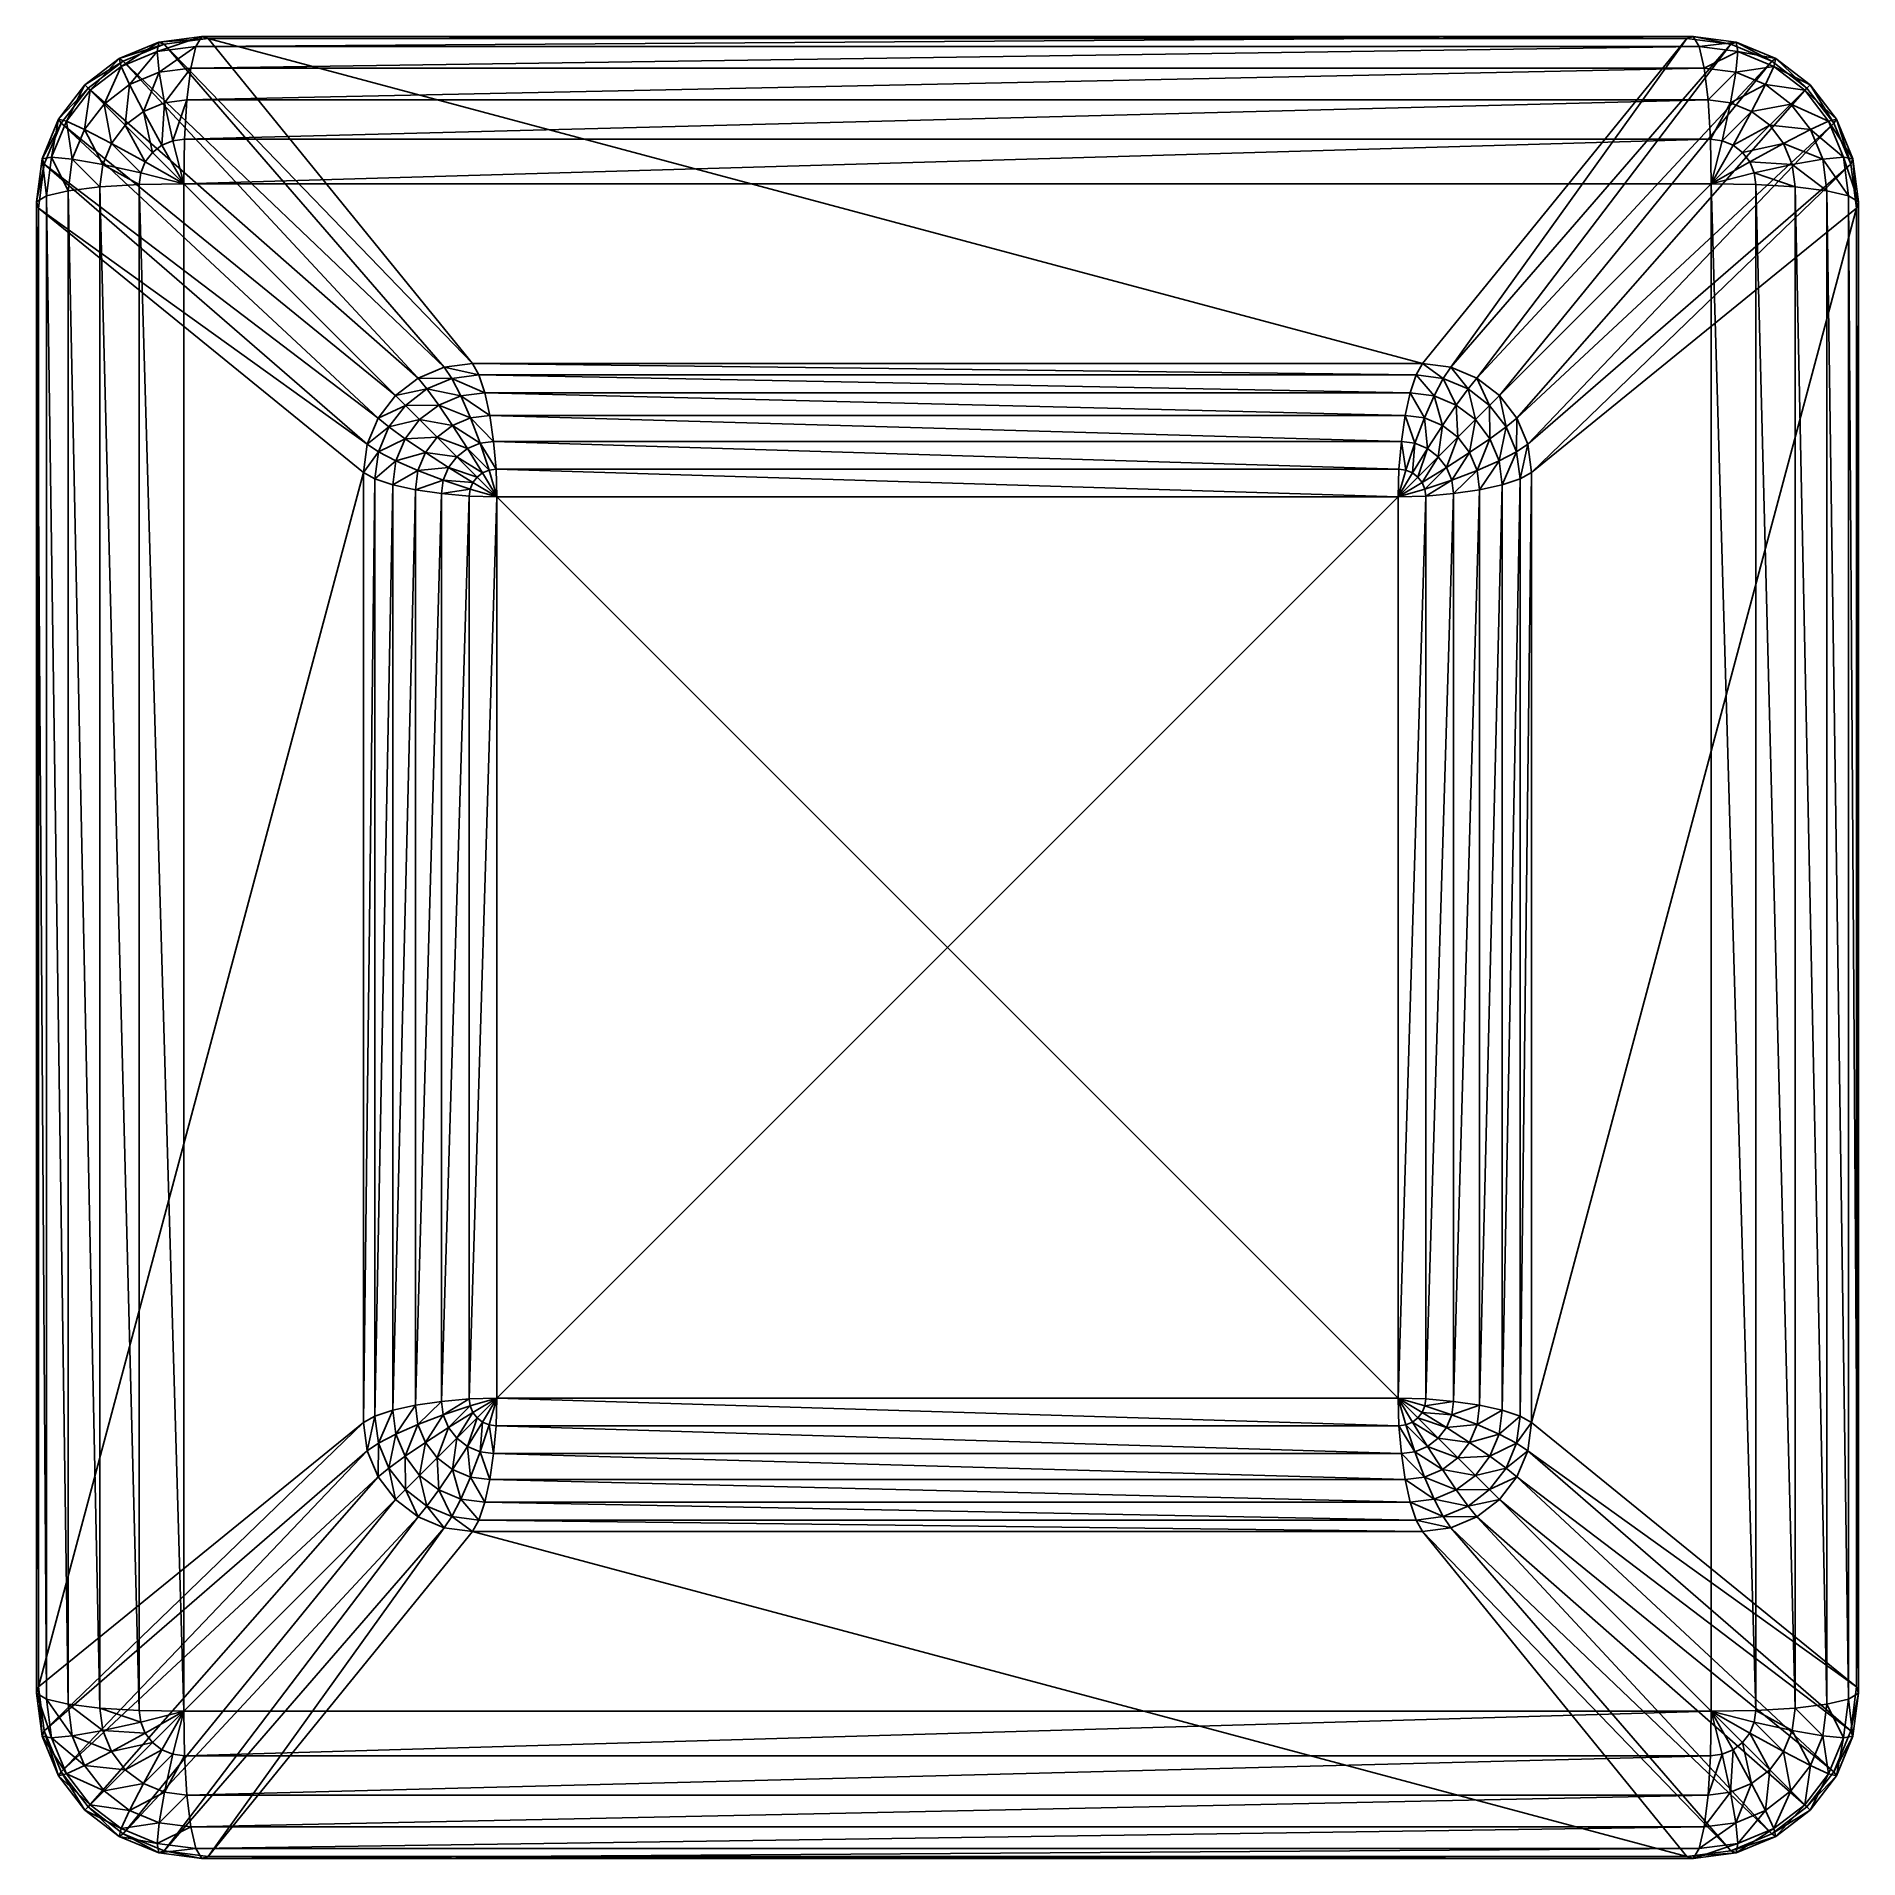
# Model space of a CAD drawing. Extents: x -0.73 to 0.73, y -0.73 to 0.73.
import ezdxf

# ---------------------------------------------------------------- set-up
doc = ezdxf.new("R2010")
doc.units = 0
doc.layers.add('ChafCaja01', color=81, linetype='CONTINUOUS')

msp = doc.modelspace()

# ---------------------------------------------------------------- meshes
at = {"layer": 'ChafCaja01', "color": 81}
mesh = msp.add_polyface(dxfattribs=at)
corners = [(-0.590548, 0.726083, 0.14), (-0.595582, 0.727616, 0.103765), (-0.629755, 0.723117, 0.103765), (-0.625627, 0.721465, 0.14), (-0.661599, 0.709927, 0.103765), (-0.658316, 0.707925, 0.14), (-0.688944, 0.688944, 0.103765), (-0.686386, 0.686386, 0.14), (-0.709927, 0.661599, 0.103765), (-0.707925, 0.658316, 0.14), (-0.723117, 0.629755, 0.103765), (-0.600274, 0.719584, 0.07), (-0.631154, 0.715519, 0.07), (-0.659929, 0.7036, 0.07), (-0.684639, 0.684639, 0.07), (-0.7036, 0.659929, 0.07), (-0.715519, 0.631154, 0.07), (-0.604303, 0.702373, 0.041005), (-0.629685, 0.699031, 0.041005), (-0.653338, 0.689234, 0.041005), (-0.673649, 0.673649, 0.041005), (-0.689234, 0.653338, 0.041005), (-0.699031, 0.629685, 0.041005), (-0.607394, 0.677095, 0.018756), (-0.625434, 0.67472, 0.018756), (-0.642244, 0.667757, 0.018756), (-0.65668, 0.65668, 0.018756), (-0.667757, 0.642244, 0.018756), (-0.609337, 0.645532, 0.00477), (-0.618705, 0.644299, 0.00477), (-0.627435, 0.640683, 0.00477), (-0.634931, 0.634931, 0.00477), (-0.640683, 0.627435, 0.00477)]
mesh.append_faces([[corners[k] for k in face] for face in [(0, 2, 3), (3, 4, 5), (5, 6, 7), (7, 8, 9), (1, 12, 2), (2, 13, 4), (4, 14, 6), (6, 15, 8), (8, 16, 10), (11, 18, 12), (12, 19, 13), (13, 20, 14), (14, 21, 15), (17, 24, 18), (18, 25, 19), (19, 26, 20), (20, 27, 21), (23, 29, 24), (24, 30, 25), (25, 31, 26), (26, 32, 27)]], dxfattribs={"vtx0": -1})
mesh.append_faces([[corners[k] for k in face] for face in [(0, 1, 2), (3, 2, 4), (5, 4, 6), (7, 6, 8), (9, 8, 10), (1, 11, 12), (2, 12, 13), (4, 13, 14), (6, 14, 15), (8, 15, 16), (11, 17, 18), (12, 18, 19), (13, 19, 20), (14, 20, 21), (15, 21, 22), (17, 23, 24), (18, 24, 25), (19, 25, 26), (20, 26, 27), (23, 28, 29), (24, 29, 30), (25, 30, 31)]], dxfattribs={"vtx2": -1})
mesh = msp.add_polyface(dxfattribs=at)
corners = [(-0.362506, 0.404105, 1.781244), (-0.365598, 0.424929, 1.758995), (-0.380954, 0.422907, 1.758995), (-0.373273, 0.402688, 1.781244), (-0.395263, 0.41698, 1.758995), (-0.383306, 0.398532, 1.781244), (-0.407551, 0.407551, 1.758995), (0.362506, 0.404105, 1.781244), (-0.369626, 0.443093, 1.73), (-0.388641, 0.44059, 1.73), (-0.40636, 0.43325, 1.73), (-0.421575, 0.421575, 1.73), (-0.43325, 0.40636, 1.73), (-0.41698, 0.395263, 1.758995), (0.365598, 0.424929, 1.758995), (-0.374318, 0.457299, 1.696235), (-0.395795, 0.454472, 1.696235), (-0.415809, 0.446182, 1.696235), (-0.432995, 0.432995, 1.696235), (-0.446182, 0.415809, 1.696235), (-0.454472, 0.395795, 1.696235), (0.369626, 0.443093, 1.73), (-0.379352, 0.466417, 1.66), (-0.401886, 0.46345, 1.66), (-0.422885, 0.454752, 1.66), (-0.440916, 0.440916, 1.66), (-0.454752, 0.422885, 1.66), (-0.46345, 0.401886, 1.66), (0.374318, 0.457299, 1.696235), (0.379352, 0.466417, 1.66), (-0.590548, 0.726083, 0.14), (0.590548, 0.726083, 0.14), (-0.595582, 0.727616, 0.103765), (0.595582, 0.727616, 0.103765), (-0.600274, 0.719584, 0.07), (0.600274, 0.719584, 0.07), (-0.604303, 0.702373, 0.041005), (0.604303, 0.702373, 0.041005), (-0.607394, 0.677095, 0.018756), (0.607394, 0.677095, 0.018756), (-0.609337, 0.645532, 0.00477), (0.609337, 0.645532, 0.00477), (-0.61, 0.61)]
mesh.append_faces([[corners[k] for k in face] for face in [(0, 2, 3), (3, 4, 5), (7, 1, 0), (1, 9, 2), (2, 10, 4), (4, 11, 6), (6, 12, 13), (14, 8, 1), (8, 16, 9), (9, 17, 10), (10, 18, 11), (11, 19, 12), (21, 15, 8), (15, 23, 16), (16, 24, 17), (17, 25, 18), (18, 26, 19), (19, 27, 20), (28, 22, 15), (29, 30, 22), (31, 32, 30), (33, 34, 32), (35, 36, 34), (37, 38, 36), (39, 40, 38), (41, 42, 40)]], dxfattribs={"vtx0": -1})
mesh.append_faces([[corners[k] for k in face] for face in [(0, 1, 2), (3, 2, 4), (5, 4, 6), (1, 8, 9), (2, 9, 10), (4, 10, 11), (6, 11, 12), (8, 15, 16), (9, 16, 17), (10, 17, 18), (11, 18, 19), (12, 19, 20), (15, 22, 23), (16, 23, 24), (17, 24, 25), (18, 25, 26), (19, 26, 27)]], dxfattribs={"vtx2": -1})
mesh = msp.add_polyface(dxfattribs=at)
corners = [(0.374318, 0.457299, 1.696235), (0.379352, 0.466417, 1.66), (-0.379352, 0.466417, 1.66), (0.466417, 0.379352, 1.66), (0.726083, 0.590548, 0.14), (0.721465, 0.625627, 0.14), (0.46345, 0.401886, 1.66), (0.707925, 0.658316, 0.14), (0.454752, 0.422885, 1.66), (0.686386, 0.686386, 0.14), (0.440916, 0.440916, 1.66), (0.658316, 0.707925, 0.14), (0.422885, 0.454752, 1.66), (0.625627, 0.721465, 0.14), (0.401886, 0.46345, 1.66), (0.590548, 0.726083, 0.14), (-0.590548, 0.726083, 0.14), (0.629755, 0.723117, 0.103765), (0.595582, 0.727616, 0.103765), (-0.595582, 0.727616, 0.103765), (0.631154, 0.715519, 0.07), (0.600274, 0.719584, 0.07), (-0.600274, 0.719584, 0.07), (0.659929, 0.7036, 0.07), (0.629685, 0.699031, 0.041005), (0.604303, 0.702373, 0.041005), (-0.604303, 0.702373, 0.041005), (0.653338, 0.689234, 0.041005), (0.642244, 0.667757, 0.018756), (0.625434, 0.67472, 0.018756), (0.607394, 0.677095, 0.018756), (-0.607394, 0.677095, 0.018756), (0.65668, 0.65668, 0.018756), (0.634931, 0.634931, 0.00477), (0.627435, 0.640683, 0.00477), (0.618705, 0.644299, 0.00477), (0.609337, 0.645532, 0.00477), (-0.609337, 0.645532, 0.00477), (0.645532, 0.609337, 0.00477), (0.61, 0.61), (0.644299, 0.618705, 0.00477), (0.640683, 0.627435, 0.00477), (-0.61, 0.61)]
mesh.append_faces([[corners[k] for k in face] for face in [(3, 5, 6), (6, 7, 8), (8, 9, 10), (10, 11, 12), (12, 13, 14), (14, 15, 1), (11, 17, 13), (13, 18, 15), (17, 21, 18), (23, 24, 20), (20, 25, 21), (27, 29, 24), (24, 30, 25), (28, 35, 29), (29, 36, 30), (38, 39, 40), (40, 39, 41), (41, 39, 33), (33, 39, 34), (34, 39, 35), (35, 39, 36)]], dxfattribs={"vtx0": -1})
mesh.append_faces([[corners[k] for k in face] for face in [(0, 1, 2), (3, 4, 5), (6, 5, 7), (8, 7, 9), (10, 9, 11), (12, 11, 13), (14, 13, 15), (1, 15, 16), (13, 17, 18), (15, 18, 19), (17, 20, 21), (18, 21, 22), (20, 24, 25), (21, 25, 26), (27, 28, 29), (24, 29, 30), (25, 30, 31), (32, 33, 34), (28, 34, 35), (29, 35, 36), (30, 36, 37), (36, 39, 42)]], dxfattribs={"vtx2": -1})
mesh = msp.add_polyface(dxfattribs=at)
corners = [(-0.379352, 0.466417, 1.66), (-0.590548, 0.726083, 0.14), (-0.625627, 0.721465, 0.14), (-0.401886, 0.46345, 1.66), (-0.658316, 0.707925, 0.14), (-0.422885, 0.454752, 1.66), (-0.686386, 0.686386, 0.14), (-0.440916, 0.440916, 1.66), (-0.707925, 0.658316, 0.14), (-0.454752, 0.422885, 1.66), (-0.721465, 0.625627, 0.14), (-0.46345, 0.401886, 1.66), (-0.726083, 0.590548, 0.14), (-0.466417, 0.379352, 1.66), (-0.726083, -0.590548, 0.14), (-0.723117, 0.629755, 0.103765), (-0.727616, 0.595582, 0.103765), (-0.727616, -0.595582, 0.103765), (-0.715519, 0.631154, 0.07), (-0.719584, 0.600274, 0.07), (-0.719584, -0.600274, 0.07), (-0.7036, 0.659929, 0.07), (-0.699031, 0.629685, 0.041005), (-0.702373, 0.604303, 0.041005), (-0.702373, -0.604303, 0.041005), (-0.689234, 0.653338, 0.041005), (-0.667757, 0.642244, 0.018756), (-0.67472, 0.625434, 0.018756), (-0.677095, 0.607394, 0.018756), (-0.677095, -0.607394, 0.018756), (-0.65668, 0.65668, 0.018756), (-0.634931, 0.634931, 0.00477), (-0.640683, 0.627435, 0.00477), (-0.644299, 0.618705, 0.00477), (-0.645532, 0.609337, 0.00477), (-0.645532, -0.609337, 0.00477), (-0.609337, 0.645532, 0.00477), (-0.61, 0.61), (-0.618705, 0.644299, 0.00477), (-0.627435, 0.640683, 0.00477), (-0.61, -0.61)]
mesh.append_faces([[corners[k] for k in face] for face in [(0, 2, 3), (3, 4, 5), (5, 6, 7), (7, 8, 9), (9, 10, 11), (11, 12, 13), (8, 15, 10), (10, 16, 12), (15, 19, 16), (21, 22, 18), (18, 23, 19), (25, 27, 22), (22, 28, 23), (26, 33, 27), (27, 34, 28), (36, 37, 38), (38, 37, 39), (39, 37, 31), (31, 37, 32), (32, 37, 33), (33, 37, 34)]], dxfattribs={"vtx0": -1})
mesh.append_faces([[corners[k] for k in face] for face in [(0, 1, 2), (3, 2, 4), (5, 4, 6), (7, 6, 8), (9, 8, 10), (11, 10, 12), (13, 12, 14), (10, 15, 16), (12, 16, 17), (15, 18, 19), (16, 19, 20), (18, 22, 23), (19, 23, 24), (25, 26, 27), (22, 27, 28), (23, 28, 29), (30, 31, 32), (26, 32, 33), (27, 33, 34), (28, 34, 35), (34, 37, 40)]], dxfattribs={"vtx2": -1})
mesh = msp.add_polyface(dxfattribs=at)
corners = [(0.726083, 0.590548, 0.14), (0.727616, 0.595582, 0.103765), (0.723117, 0.629755, 0.103765), (0.721465, 0.625627, 0.14), (0.709927, 0.661599, 0.103765), (0.707925, 0.658316, 0.14), (0.688944, 0.688944, 0.103765), (0.686386, 0.686386, 0.14), (0.661599, 0.709927, 0.103765), (0.658316, 0.707925, 0.14), (0.629755, 0.723117, 0.103765), (0.719584, 0.600274, 0.07), (0.715519, 0.631154, 0.07), (0.7036, 0.659929, 0.07), (0.684639, 0.684639, 0.07), (0.659929, 0.7036, 0.07), (0.631154, 0.715519, 0.07), (0.702373, 0.604303, 0.041005), (0.699031, 0.629685, 0.041005), (0.689234, 0.653338, 0.041005), (0.673649, 0.673649, 0.041005), (0.653338, 0.689234, 0.041005), (0.629685, 0.699031, 0.041005), (0.677095, 0.607394, 0.018756), (0.67472, 0.625434, 0.018756), (0.667757, 0.642244, 0.018756), (0.65668, 0.65668, 0.018756), (0.642244, 0.667757, 0.018756), (0.645532, 0.609337, 0.00477), (0.644299, 0.618705, 0.00477), (0.640683, 0.627435, 0.00477), (0.634931, 0.634931, 0.00477), (0.627435, 0.640683, 0.00477)]
mesh.append_faces([[corners[k] for k in face] for face in [(0, 2, 3), (3, 4, 5), (5, 6, 7), (7, 8, 9), (1, 12, 2), (2, 13, 4), (4, 14, 6), (6, 15, 8), (8, 16, 10), (11, 18, 12), (12, 19, 13), (13, 20, 14), (14, 21, 15), (17, 24, 18), (18, 25, 19), (19, 26, 20), (20, 27, 21), (23, 29, 24), (24, 30, 25), (25, 31, 26), (26, 32, 27)]], dxfattribs={"vtx0": -1})
mesh.append_faces([[corners[k] for k in face] for face in [(0, 1, 2), (3, 2, 4), (5, 4, 6), (7, 6, 8), (9, 8, 10), (1, 11, 12), (2, 12, 13), (4, 13, 14), (6, 14, 15), (8, 15, 16), (11, 17, 18), (12, 18, 19), (13, 19, 20), (14, 20, 21), (15, 21, 22), (17, 23, 24), (18, 24, 25), (19, 25, 26), (20, 26, 27), (23, 28, 29), (24, 29, 30), (25, 30, 31)]], dxfattribs={"vtx2": -1})
mesh = msp.add_polyface(dxfattribs=at)
corners = [(-0.404105, 0.362506, 1.781244), (-0.424929, -0.365598, 1.758995), (-0.404105, -0.362506, 1.781244), (-0.422907, -0.380954, 1.758995), (-0.402688, -0.373273, 1.781244), (-0.41698, -0.395263, 1.758995), (-0.398532, -0.383306, 1.781244), (-0.407551, -0.407551, 1.758995), (-0.424929, 0.365598, 1.758995), (-0.443093, -0.369626, 1.73), (-0.44059, -0.388641, 1.73), (-0.43325, -0.40636, 1.73), (-0.421575, -0.421575, 1.73), (-0.40636, -0.43325, 1.73), (-0.395263, -0.41698, 1.758995), (-0.443093, 0.369626, 1.73), (-0.457299, -0.374318, 1.696235), (-0.454472, -0.395795, 1.696235), (-0.446182, -0.415809, 1.696235), (-0.432995, -0.432995, 1.696235), (-0.415809, -0.446182, 1.696235), (-0.395795, -0.454472, 1.696235), (-0.457299, 0.374318, 1.696235), (-0.466417, -0.379352, 1.66), (-0.46345, -0.401886, 1.66), (-0.454752, -0.422885, 1.66), (-0.440916, -0.440916, 1.66), (-0.422885, -0.454752, 1.66), (-0.401886, -0.46345, 1.66), (-0.466417, 0.379352, 1.66), (-0.726083, -0.590548, 0.14), (-0.726083, 0.590548, 0.14), (-0.727616, -0.595582, 0.103765), (-0.727616, 0.595582, 0.103765), (-0.719584, -0.600274, 0.07), (-0.719584, 0.600274, 0.07), (-0.702373, -0.604303, 0.041005), (-0.702373, 0.604303, 0.041005), (-0.677095, -0.607394, 0.018756), (-0.677095, 0.607394, 0.018756), (-0.645532, -0.609337, 0.00477), (-0.645532, 0.609337, 0.00477), (-0.61, -0.61)]
mesh.append_faces([[corners[k] for k in face] for face in [(0, 1, 2), (2, 3, 4), (4, 5, 6), (8, 9, 1), (1, 10, 3), (3, 11, 5), (5, 12, 7), (7, 13, 14), (15, 16, 9), (9, 17, 10), (10, 18, 11), (11, 19, 12), (12, 20, 13), (22, 23, 16), (16, 24, 17), (17, 25, 18), (18, 26, 19), (19, 27, 20), (20, 28, 21), (29, 30, 23), (31, 32, 30), (33, 34, 32), (35, 36, 34), (37, 38, 36), (39, 40, 38), (41, 42, 40)]], dxfattribs={"vtx0": -1})
mesh.append_faces([[corners[k] for k in face] for face in [(2, 1, 3), (4, 3, 5), (6, 5, 7), (1, 9, 10), (3, 10, 11), (5, 11, 12), (7, 12, 13), (9, 16, 17), (10, 17, 18), (11, 18, 19), (12, 19, 20), (13, 20, 21), (16, 23, 24), (17, 24, 25), (18, 25, 26), (19, 26, 27), (20, 27, 28)]], dxfattribs={"vtx2": -1})
mesh = msp.add_polyface(dxfattribs=at)
corners = [(-0.3599, 0.3599, 1.8), (-0.360563, 0.381981, 1.79523), (-0.366106, 0.381251, 1.79523), (-0.371272, 0.379111, 1.79523), (-0.375708, 0.375708, 1.79523), (-0.379111, 0.371272, 1.79523), (-0.381251, 0.366106, 1.79523), (-0.381981, 0.360563, 1.79523), (-0.381981, -0.360563, 1.79523), (0.3599, 0.3599, 1.8), (-0.362506, 0.404105, 1.781244), (-0.373273, 0.402688, 1.781244), (-0.383306, 0.398532, 1.781244), (-0.391921, 0.391921, 1.781244), (-0.398532, 0.383306, 1.781244), (-0.402688, 0.373273, 1.781244), (-0.404105, 0.362506, 1.781244), (-0.404105, -0.362506, 1.781244), (0.360563, 0.381981, 1.79523), (-0.407551, 0.407551, 1.758995), (-0.41698, 0.395263, 1.758995), (-0.422907, 0.380954, 1.758995), (-0.424929, 0.365598, 1.758995), (-0.424929, -0.365598, 1.758995), (-0.43325, 0.40636, 1.73), (-0.44059, 0.388641, 1.73), (-0.443093, 0.369626, 1.73), (-0.443093, -0.369626, 1.73), (-0.454472, 0.395795, 1.696235), (-0.457299, 0.374318, 1.696235), (-0.457299, -0.374318, 1.696235), (-0.46345, 0.401886, 1.66), (-0.466417, 0.379352, 1.66), (-0.466417, -0.379352, 1.66), (0.61, 0.61), (-0.61, -0.61), (-0.61, 0.61)]
mesh.append_faces([[corners[k] for k in face] for face in [(9, 1, 0), (1, 11, 2), (2, 12, 3), (3, 13, 4), (4, 14, 5), (5, 15, 6), (6, 16, 7), (18, 10, 1), (12, 19, 13), (13, 20, 14), (14, 21, 15), (15, 22, 16), (20, 25, 21), (21, 26, 22), (24, 28, 25), (25, 29, 26), (28, 32, 29), (34, 35, 36)]], dxfattribs={"vtx0": -1})
mesh.append_faces([[corners[k] for k in face] for face in [(0, 1, 2), (0, 2, 3), (0, 3, 4), (0, 4, 5), (0, 5, 6), (0, 6, 7), (0, 7, 8), (1, 10, 11), (2, 11, 12), (3, 12, 13), (4, 13, 14), (5, 14, 15), (6, 15, 16), (7, 16, 17), (13, 19, 20), (14, 20, 21), (15, 21, 22), (16, 22, 23), (20, 24, 25), (21, 25, 26), (22, 26, 27), (25, 28, 29), (26, 29, 30), (28, 31, 32), (29, 32, 33)]], dxfattribs={"vtx2": -1})
mesh = msp.add_polyface(dxfattribs=at)
corners = [(-0.3599, -0.3599, 1.8), (0.360563, -0.381981, 1.79523), (0.3599, -0.3599, 1.8), (0.366106, -0.381251, 1.79523), (0.371272, -0.379111, 1.79523), (0.375708, -0.375708, 1.79523), (0.379111, -0.371272, 1.79523), (0.381251, -0.366106, 1.79523), (0.381981, -0.360563, 1.79523), (0.381981, 0.360563, 1.79523), (-0.360563, -0.381981, 1.79523), (0.362506, -0.404105, 1.781244), (0.373273, -0.402688, 1.781244), (0.383306, -0.398532, 1.781244), (0.391921, -0.391921, 1.781244), (0.398532, -0.383306, 1.781244), (0.402688, -0.373273, 1.781244), (0.404105, -0.362506, 1.781244), (0.404105, 0.362506, 1.781244), (0.407551, -0.407551, 1.758995), (0.41698, -0.395263, 1.758995), (0.422907, -0.380954, 1.758995), (0.424929, -0.365598, 1.758995), (0.424929, 0.365598, 1.758995), (0.43325, -0.40636, 1.73), (0.44059, -0.388641, 1.73), (0.443093, -0.369626, 1.73), (0.443093, 0.369626, 1.73), (0.454472, -0.395795, 1.696235), (0.457299, -0.374318, 1.696235), (0.457299, 0.374318, 1.696235), (0.46345, -0.401886, 1.66), (0.466417, -0.379352, 1.66), (0.61, 0.61), (0.61, -0.61), (-0.61, -0.61)]
mesh.append_faces([[corners[k] for k in face] for face in [(0, 1, 2), (10, 11, 1), (1, 12, 3), (3, 13, 4), (4, 14, 5), (5, 15, 6), (6, 16, 7), (7, 17, 8), (13, 19, 14), (14, 20, 15), (15, 21, 16), (16, 22, 17), (19, 24, 20), (20, 25, 21), (21, 26, 22), (24, 28, 25), (25, 29, 26), (28, 32, 29)]], dxfattribs={"vtx0": -1})
mesh.append_faces([[corners[k] for k in face] for face in [(2, 1, 3), (2, 3, 4), (2, 4, 5), (2, 5, 6), (2, 6, 7), (2, 7, 8), (2, 8, 9), (1, 11, 12), (3, 12, 13), (4, 13, 14), (5, 14, 15), (6, 15, 16), (7, 16, 17), (8, 17, 18), (14, 19, 20), (15, 20, 21), (16, 21, 22), (17, 22, 23), (20, 24, 25), (21, 25, 26), (22, 26, 27), (25, 28, 29), (26, 29, 30), (28, 31, 32), (33, 34, 35)]], dxfattribs={"vtx2": -1})
mesh = msp.add_polyface(dxfattribs=at)
corners = [(0.457299, -0.374318, 1.696235), (0.466417, -0.379352, 1.66), (0.466417, 0.379352, 1.66), (0.379352, -0.466417, 1.66), (0.590548, -0.726083, 0.14), (0.625627, -0.721465, 0.14), (0.401886, -0.46345, 1.66), (0.658316, -0.707925, 0.14), (0.422885, -0.454752, 1.66), (0.686386, -0.686386, 0.14), (0.440916, -0.440916, 1.66), (0.707925, -0.658316, 0.14), (0.454752, -0.422885, 1.66), (0.721465, -0.625627, 0.14), (0.46345, -0.401886, 1.66), (0.726083, -0.590548, 0.14), (0.726083, 0.590548, 0.14), (0.723117, -0.629755, 0.103765), (0.727616, -0.595582, 0.103765), (0.727616, 0.595582, 0.103765), (0.715519, -0.631154, 0.07), (0.719584, -0.600274, 0.07), (0.719584, 0.600274, 0.07), (0.7036, -0.659929, 0.07), (0.699031, -0.629685, 0.041005), (0.702373, -0.604303, 0.041005), (0.702373, 0.604303, 0.041005), (0.689234, -0.653338, 0.041005), (0.667757, -0.642244, 0.018756), (0.67472, -0.625434, 0.018756), (0.677095, -0.607394, 0.018756), (0.677095, 0.607394, 0.018756), (0.65668, -0.65668, 0.018756), (0.634931, -0.634931, 0.00477), (0.640683, -0.627435, 0.00477), (0.644299, -0.618705, 0.00477), (0.645532, -0.609337, 0.00477), (0.645532, 0.609337, 0.00477), (0.609337, -0.645532, 0.00477), (0.61, -0.61), (0.618705, -0.644299, 0.00477), (0.627435, -0.640683, 0.00477), (0.61, 0.61)]
mesh.append_faces([[corners[k] for k in face] for face in [(3, 5, 6), (6, 7, 8), (8, 9, 10), (10, 11, 12), (12, 13, 14), (14, 15, 1), (11, 17, 13), (13, 18, 15), (17, 21, 18), (23, 24, 20), (20, 25, 21), (27, 29, 24), (24, 30, 25), (28, 35, 29), (29, 36, 30), (38, 39, 40), (40, 39, 41), (41, 39, 33), (33, 39, 34), (34, 39, 35), (35, 39, 36)]], dxfattribs={"vtx0": -1})
mesh.append_faces([[corners[k] for k in face] for face in [(0, 1, 2), (3, 4, 5), (6, 5, 7), (8, 7, 9), (10, 9, 11), (12, 11, 13), (14, 13, 15), (1, 15, 16), (13, 17, 18), (15, 18, 19), (17, 20, 21), (18, 21, 22), (20, 24, 25), (21, 25, 26), (27, 28, 29), (24, 29, 30), (25, 30, 31), (32, 33, 34), (28, 34, 35), (29, 35, 36), (30, 36, 37), (36, 39, 42)]], dxfattribs={"vtx2": -1})
mesh = msp.add_polyface(dxfattribs=at)
corners = [(0.404105, -0.362506, 1.781244), (0.424929, 0.365598, 1.758995), (0.404105, 0.362506, 1.781244), (0.422907, 0.380954, 1.758995), (0.402688, 0.373273, 1.781244), (0.41698, 0.395263, 1.758995), (0.398532, 0.383306, 1.781244), (0.407551, 0.407551, 1.758995), (0.424929, -0.365598, 1.758995), (0.443093, 0.369626, 1.73), (0.44059, 0.388641, 1.73), (0.43325, 0.40636, 1.73), (0.421575, 0.421575, 1.73), (0.40636, 0.43325, 1.73), (0.395263, 0.41698, 1.758995), (0.443093, -0.369626, 1.73), (0.457299, 0.374318, 1.696235), (0.454472, 0.395795, 1.696235), (0.446182, 0.415809, 1.696235), (0.432995, 0.432995, 1.696235), (0.415809, 0.446182, 1.696235), (0.395795, 0.454472, 1.696235), (0.457299, -0.374318, 1.696235), (0.466417, 0.379352, 1.66), (0.46345, 0.401886, 1.66), (0.454752, 0.422885, 1.66), (0.440916, 0.440916, 1.66), (0.422885, 0.454752, 1.66), (0.401886, 0.46345, 1.66), (0.466417, -0.379352, 1.66), (0.726083, 0.590548, 0.14), (0.726083, -0.590548, 0.14), (0.727616, 0.595582, 0.103765), (0.727616, -0.595582, 0.103765), (0.719584, 0.600274, 0.07), (0.719584, -0.600274, 0.07), (0.702373, 0.604303, 0.041005), (0.702373, -0.604303, 0.041005), (0.677095, 0.607394, 0.018756), (0.677095, -0.607394, 0.018756), (0.645532, 0.609337, 0.00477), (0.645532, -0.609337, 0.00477), (0.61, 0.61)]
mesh.append_faces([[corners[k] for k in face] for face in [(0, 1, 2), (2, 3, 4), (4, 5, 6), (8, 9, 1), (1, 10, 3), (3, 11, 5), (5, 12, 7), (7, 13, 14), (15, 16, 9), (9, 17, 10), (10, 18, 11), (11, 19, 12), (12, 20, 13), (22, 23, 16), (16, 24, 17), (17, 25, 18), (18, 26, 19), (19, 27, 20), (20, 28, 21), (29, 30, 23), (31, 32, 30), (33, 34, 32), (35, 36, 34), (37, 38, 36), (39, 40, 38), (41, 42, 40)]], dxfattribs={"vtx0": -1})
mesh.append_faces([[corners[k] for k in face] for face in [(2, 1, 3), (4, 3, 5), (6, 5, 7), (1, 9, 10), (3, 10, 11), (5, 11, 12), (7, 12, 13), (9, 16, 17), (10, 17, 18), (11, 18, 19), (12, 19, 20), (13, 20, 21), (16, 23, 24), (17, 24, 25), (18, 25, 26), (19, 26, 27), (20, 27, 28)]], dxfattribs={"vtx2": -1})
mesh = msp.add_polyface(dxfattribs=at)
corners = [(-0.3599, 0.3599, 1.8), (0.3599, -0.3599, 1.8), (0.3599, 0.3599, 1.8), (0.381981, 0.360563, 1.79523), (0.381251, 0.366106, 1.79523), (0.379111, 0.371272, 1.79523), (0.375708, 0.375708, 1.79523), (0.371272, 0.379111, 1.79523), (0.366106, 0.381251, 1.79523), (0.360563, 0.381981, 1.79523), (-0.360563, 0.381981, 1.79523), (0.381981, -0.360563, 1.79523), (0.404105, 0.362506, 1.781244), (0.402688, 0.373273, 1.781244), (0.398532, 0.383306, 1.781244), (0.391921, 0.391921, 1.781244), (0.383306, 0.398532, 1.781244), (0.373273, 0.402688, 1.781244), (0.362506, 0.404105, 1.781244), (-0.362506, 0.404105, 1.781244), (0.407551, 0.407551, 1.758995), (0.395263, 0.41698, 1.758995), (0.380954, 0.422907, 1.758995), (0.365598, 0.424929, 1.758995), (-0.365598, 0.424929, 1.758995), (0.40636, 0.43325, 1.73), (0.388641, 0.44059, 1.73), (0.369626, 0.443093, 1.73), (-0.369626, 0.443093, 1.73), (0.395795, 0.454472, 1.696235), (0.374318, 0.457299, 1.696235), (-0.374318, 0.457299, 1.696235), (0.401886, 0.46345, 1.66), (0.379352, 0.466417, 1.66)]
mesh.append_faces([[corners[k] for k in face] for face in [(0, 1, 2), (1, 3, 2), (11, 12, 3), (3, 13, 4), (4, 14, 5), (5, 15, 6), (6, 16, 7), (7, 17, 8), (8, 18, 9), (14, 20, 15), (15, 21, 16), (16, 22, 17), (17, 23, 18), (21, 26, 22), (22, 27, 23), (25, 29, 26), (26, 30, 27), (29, 33, 30)]], dxfattribs={"vtx0": -1})
mesh.append_faces([[corners[k] for k in face] for face in [(2, 3, 4), (2, 4, 5), (2, 5, 6), (2, 6, 7), (2, 7, 8), (2, 8, 9), (2, 9, 10), (3, 12, 13), (4, 13, 14), (5, 14, 15), (6, 15, 16), (7, 16, 17), (8, 17, 18), (9, 18, 19), (15, 20, 21), (16, 21, 22), (17, 22, 23), (18, 23, 24), (21, 25, 26), (22, 26, 27), (23, 27, 28), (26, 29, 30), (27, 30, 31), (29, 32, 33)]], dxfattribs={"vtx2": -1})
mesh = msp.add_polyface(dxfattribs=at)
corners = [(-0.3599, 0.3599, 1.8), (-0.3599, -0.3599, 1.8), (0.3599, -0.3599, 1.8), (-0.381981, -0.360563, 1.79523), (-0.381251, -0.366106, 1.79523), (-0.379111, -0.371272, 1.79523), (-0.375708, -0.375708, 1.79523), (-0.371272, -0.379111, 1.79523), (-0.366106, -0.381251, 1.79523), (-0.360563, -0.381981, 1.79523), (0.360563, -0.381981, 1.79523), (-0.381981, 0.360563, 1.79523), (-0.404105, -0.362506, 1.781244), (-0.402688, -0.373273, 1.781244), (-0.398532, -0.383306, 1.781244), (-0.391921, -0.391921, 1.781244), (-0.383306, -0.398532, 1.781244), (-0.373273, -0.402688, 1.781244), (-0.362506, -0.404105, 1.781244), (0.362506, -0.404105, 1.781244), (-0.407551, -0.407551, 1.758995), (-0.395263, -0.41698, 1.758995), (-0.380954, -0.422907, 1.758995), (-0.365598, -0.424929, 1.758995), (0.365598, -0.424929, 1.758995), (-0.40636, -0.43325, 1.73), (-0.388641, -0.44059, 1.73), (-0.369626, -0.443093, 1.73), (0.369626, -0.443093, 1.73), (-0.395795, -0.454472, 1.696235), (-0.374318, -0.457299, 1.696235), (0.374318, -0.457299, 1.696235), (-0.401886, -0.46345, 1.66), (-0.379352, -0.466417, 1.66), (0.379352, -0.466417, 1.66)]
mesh.append_faces([[corners[k] for k in face] for face in [(0, 3, 1), (11, 12, 3), (3, 13, 4), (4, 14, 5), (5, 15, 6), (6, 16, 7), (7, 17, 8), (8, 18, 9), (14, 20, 15), (15, 21, 16), (16, 22, 17), (17, 23, 18), (21, 26, 22), (22, 27, 23), (25, 29, 26), (26, 30, 27), (29, 33, 30)]], dxfattribs={"vtx0": -1})
mesh.append_faces([[corners[k] for k in face] for face in [(0, 1, 2), (1, 3, 4), (1, 4, 5), (1, 5, 6), (1, 6, 7), (1, 7, 8), (1, 8, 9), (1, 9, 10), (3, 12, 13), (4, 13, 14), (5, 14, 15), (6, 15, 16), (7, 16, 17), (8, 17, 18), (9, 18, 19), (15, 20, 21), (16, 21, 22), (17, 22, 23), (18, 23, 24), (21, 25, 26), (22, 26, 27), (23, 27, 28), (26, 29, 30), (27, 30, 31), (29, 32, 33), (30, 33, 34)]], dxfattribs={"vtx2": -1})
mesh = msp.add_polyface(dxfattribs=at)
corners = [(-0.466417, -0.379352, 1.66), (-0.726083, -0.590548, 0.14), (-0.721465, -0.625627, 0.14), (-0.46345, -0.401886, 1.66), (-0.707925, -0.658316, 0.14), (-0.454752, -0.422885, 1.66), (-0.686386, -0.686386, 0.14), (-0.440916, -0.440916, 1.66), (-0.658316, -0.707925, 0.14), (-0.422885, -0.454752, 1.66), (-0.625627, -0.721465, 0.14), (-0.401886, -0.46345, 1.66), (-0.590548, -0.726083, 0.14), (-0.379352, -0.466417, 1.66), (0.590548, -0.726083, 0.14), (-0.629755, -0.723117, 0.103765), (-0.595582, -0.727616, 0.103765), (0.595582, -0.727616, 0.103765), (-0.661599, -0.709927, 0.103765), (-0.631154, -0.715519, 0.07), (-0.600274, -0.719584, 0.07), (0.600274, -0.719584, 0.07), (-0.659929, -0.7036, 0.07), (-0.629685, -0.699031, 0.041005), (-0.604303, -0.702373, 0.041005), (0.604303, -0.702373, 0.041005), (-0.653338, -0.689234, 0.041005), (-0.642244, -0.667757, 0.018756), (-0.625434, -0.67472, 0.018756), (-0.607394, -0.677095, 0.018756), (0.607394, -0.677095, 0.018756), (-0.65668, -0.65668, 0.018756), (-0.634931, -0.634931, 0.00477), (-0.627435, -0.640683, 0.00477), (-0.618705, -0.644299, 0.00477), (-0.609337, -0.645532, 0.00477), (0.609337, -0.645532, 0.00477), (-0.645532, -0.609337, 0.00477), (-0.61, -0.61), (-0.644299, -0.618705, 0.00477), (-0.640683, -0.627435, 0.00477), (0.61, -0.61)]
mesh.append_faces([[corners[k] for k in face] for face in [(0, 2, 3), (3, 4, 5), (5, 6, 7), (7, 8, 9), (9, 10, 11), (11, 12, 13), (8, 15, 10), (10, 16, 12), (18, 19, 15), (15, 20, 16), (22, 23, 19), (19, 24, 20), (26, 28, 23), (23, 29, 24), (27, 34, 28), (28, 35, 29), (37, 38, 39), (39, 38, 40), (40, 38, 32), (32, 38, 33), (33, 38, 34), (34, 38, 35)]], dxfattribs={"vtx0": -1})
mesh.append_faces([[corners[k] for k in face] for face in [(0, 1, 2), (3, 2, 4), (5, 4, 6), (7, 6, 8), (9, 8, 10), (11, 10, 12), (13, 12, 14), (10, 15, 16), (12, 16, 17), (15, 19, 20), (16, 20, 21), (19, 23, 24), (20, 24, 25), (26, 27, 28), (23, 28, 29), (24, 29, 30), (31, 32, 33), (27, 33, 34), (28, 34, 35), (29, 35, 36), (35, 38, 41)]], dxfattribs={"vtx2": -1})
mesh = msp.add_polyface(dxfattribs=at)
corners = [(-0.362506, -0.404105, 1.781244), (0.365598, -0.424929, 1.758995), (0.362506, -0.404105, 1.781244), (0.380954, -0.422907, 1.758995), (0.373273, -0.402688, 1.781244), (0.395263, -0.41698, 1.758995), (0.383306, -0.398532, 1.781244), (0.407551, -0.407551, 1.758995), (-0.365598, -0.424929, 1.758995), (0.369626, -0.443093, 1.73), (0.388641, -0.44059, 1.73), (0.40636, -0.43325, 1.73), (0.421575, -0.421575, 1.73), (0.43325, -0.40636, 1.73), (-0.369626, -0.443093, 1.73), (0.374318, -0.457299, 1.696235), (0.395795, -0.454472, 1.696235), (0.415809, -0.446182, 1.696235), (0.432995, -0.432995, 1.696235), (0.446182, -0.415809, 1.696235), (0.454472, -0.395795, 1.696235), (-0.374318, -0.457299, 1.696235), (0.379352, -0.466417, 1.66), (0.401886, -0.46345, 1.66), (0.422885, -0.454752, 1.66), (0.440916, -0.440916, 1.66), (0.454752, -0.422885, 1.66), (0.46345, -0.401886, 1.66), (-0.379352, -0.466417, 1.66), (0.590548, -0.726083, 0.14), (-0.590548, -0.726083, 0.14), (0.595582, -0.727616, 0.103765), (-0.595582, -0.727616, 0.103765), (0.600274, -0.719584, 0.07), (-0.600274, -0.719584, 0.07), (0.604303, -0.702373, 0.041005), (-0.604303, -0.702373, 0.041005), (0.607394, -0.677095, 0.018756), (-0.607394, -0.677095, 0.018756), (0.609337, -0.645532, 0.00477), (-0.609337, -0.645532, 0.00477), (0.61, -0.61)]
mesh.append_faces([[corners[k] for k in face] for face in [(0, 1, 2), (2, 3, 4), (4, 5, 6), (8, 9, 1), (1, 10, 3), (3, 11, 5), (5, 12, 7), (14, 15, 9), (9, 16, 10), (10, 17, 11), (11, 18, 12), (12, 19, 13), (21, 22, 15), (15, 23, 16), (16, 24, 17), (17, 25, 18), (18, 26, 19), (19, 27, 20), (28, 29, 22), (30, 31, 29), (32, 33, 31), (34, 35, 33), (36, 37, 35), (38, 39, 37), (40, 41, 39)]], dxfattribs={"vtx0": -1})
mesh.append_faces([[corners[k] for k in face] for face in [(2, 1, 3), (4, 3, 5), (6, 5, 7), (1, 9, 10), (3, 10, 11), (5, 11, 12), (7, 12, 13), (9, 15, 16), (10, 16, 17), (11, 17, 18), (12, 18, 19), (13, 19, 20), (15, 22, 23), (16, 23, 24), (17, 24, 25), (18, 25, 26), (19, 26, 27)]], dxfattribs={"vtx2": -1})
mesh = msp.add_polyface(dxfattribs=at)
corners = [(-0.726083, -0.590548, 0.14), (-0.727616, -0.595582, 0.103765), (-0.723117, -0.629755, 0.103765), (-0.721465, -0.625627, 0.14), (-0.709927, -0.661599, 0.103765), (-0.707925, -0.658316, 0.14), (-0.688944, -0.688944, 0.103765), (-0.686386, -0.686386, 0.14), (-0.661599, -0.709927, 0.103765), (-0.658316, -0.707925, 0.14), (-0.629755, -0.723117, 0.103765), (-0.719584, -0.600274, 0.07), (-0.715519, -0.631154, 0.07), (-0.7036, -0.659929, 0.07), (-0.684639, -0.684639, 0.07), (-0.659929, -0.7036, 0.07), (-0.631154, -0.715519, 0.07), (-0.702373, -0.604303, 0.041005), (-0.699031, -0.629685, 0.041005), (-0.689234, -0.653338, 0.041005), (-0.673649, -0.673649, 0.041005), (-0.653338, -0.689234, 0.041005), (-0.629685, -0.699031, 0.041005), (-0.677095, -0.607394, 0.018756), (-0.67472, -0.625434, 0.018756), (-0.667757, -0.642244, 0.018756), (-0.65668, -0.65668, 0.018756), (-0.642244, -0.667757, 0.018756), (-0.645532, -0.609337, 0.00477), (-0.644299, -0.618705, 0.00477), (-0.640683, -0.627435, 0.00477), (-0.634931, -0.634931, 0.00477), (-0.627435, -0.640683, 0.00477)]
mesh.append_faces([[corners[k] for k in face] for face in [(0, 2, 3), (3, 4, 5), (5, 6, 7), (7, 8, 9), (1, 12, 2), (2, 13, 4), (4, 14, 6), (6, 15, 8), (11, 18, 12), (12, 19, 13), (13, 20, 14), (14, 21, 15), (17, 24, 18), (18, 25, 19), (19, 26, 20), (20, 27, 21), (23, 29, 24), (24, 30, 25), (25, 31, 26), (26, 32, 27)]], dxfattribs={"vtx0": -1})
mesh.append_faces([[corners[k] for k in face] for face in [(0, 1, 2), (3, 2, 4), (5, 4, 6), (7, 6, 8), (9, 8, 10), (1, 11, 12), (2, 12, 13), (4, 13, 14), (6, 14, 15), (8, 15, 16), (11, 17, 18), (12, 18, 19), (13, 19, 20), (14, 20, 21), (15, 21, 22), (17, 23, 24), (18, 24, 25), (19, 25, 26), (20, 26, 27), (23, 28, 29), (24, 29, 30), (25, 30, 31)]], dxfattribs={"vtx2": -1})
mesh = msp.add_polyface(dxfattribs=at)
corners = [(0.590548, -0.726083, 0.14), (0.595582, -0.727616, 0.103765), (0.629755, -0.723117, 0.103765), (0.625627, -0.721465, 0.14), (0.661599, -0.709927, 0.103765), (0.658316, -0.707925, 0.14), (0.688944, -0.688944, 0.103765), (0.686386, -0.686386, 0.14), (0.709927, -0.661599, 0.103765), (0.707925, -0.658316, 0.14), (0.723117, -0.629755, 0.103765), (0.600274, -0.719584, 0.07), (0.631154, -0.715519, 0.07), (0.659929, -0.7036, 0.07), (0.684639, -0.684639, 0.07), (0.7036, -0.659929, 0.07), (0.715519, -0.631154, 0.07), (0.604303, -0.702373, 0.041005), (0.629685, -0.699031, 0.041005), (0.653338, -0.689234, 0.041005), (0.673649, -0.673649, 0.041005), (0.689234, -0.653338, 0.041005), (0.699031, -0.629685, 0.041005), (0.607394, -0.677095, 0.018756), (0.625434, -0.67472, 0.018756), (0.642244, -0.667757, 0.018756), (0.65668, -0.65668, 0.018756), (0.667757, -0.642244, 0.018756), (0.609337, -0.645532, 0.00477), (0.618705, -0.644299, 0.00477), (0.627435, -0.640683, 0.00477), (0.634931, -0.634931, 0.00477), (0.640683, -0.627435, 0.00477)]
mesh.append_faces([[corners[k] for k in face] for face in [(0, 2, 3), (3, 4, 5), (5, 6, 7), (7, 8, 9), (1, 12, 2), (2, 13, 4), (4, 14, 6), (6, 15, 8), (8, 16, 10), (11, 18, 12), (12, 19, 13), (13, 20, 14), (14, 21, 15), (17, 24, 18), (18, 25, 19), (19, 26, 20), (20, 27, 21), (23, 29, 24), (24, 30, 25), (25, 31, 26), (26, 32, 27)]], dxfattribs={"vtx0": -1})
mesh.append_faces([[corners[k] for k in face] for face in [(0, 1, 2), (3, 2, 4), (5, 4, 6), (7, 6, 8), (9, 8, 10), (1, 11, 12), (2, 12, 13), (4, 13, 14), (6, 14, 15), (8, 15, 16), (11, 17, 18), (12, 18, 19), (13, 19, 20), (14, 20, 21), (15, 21, 22), (17, 23, 24), (18, 24, 25), (19, 25, 26), (20, 26, 27), (23, 28, 29), (24, 29, 30), (25, 30, 31)]], dxfattribs={"vtx2": -1})

doc.saveas('drawing.dxf')
